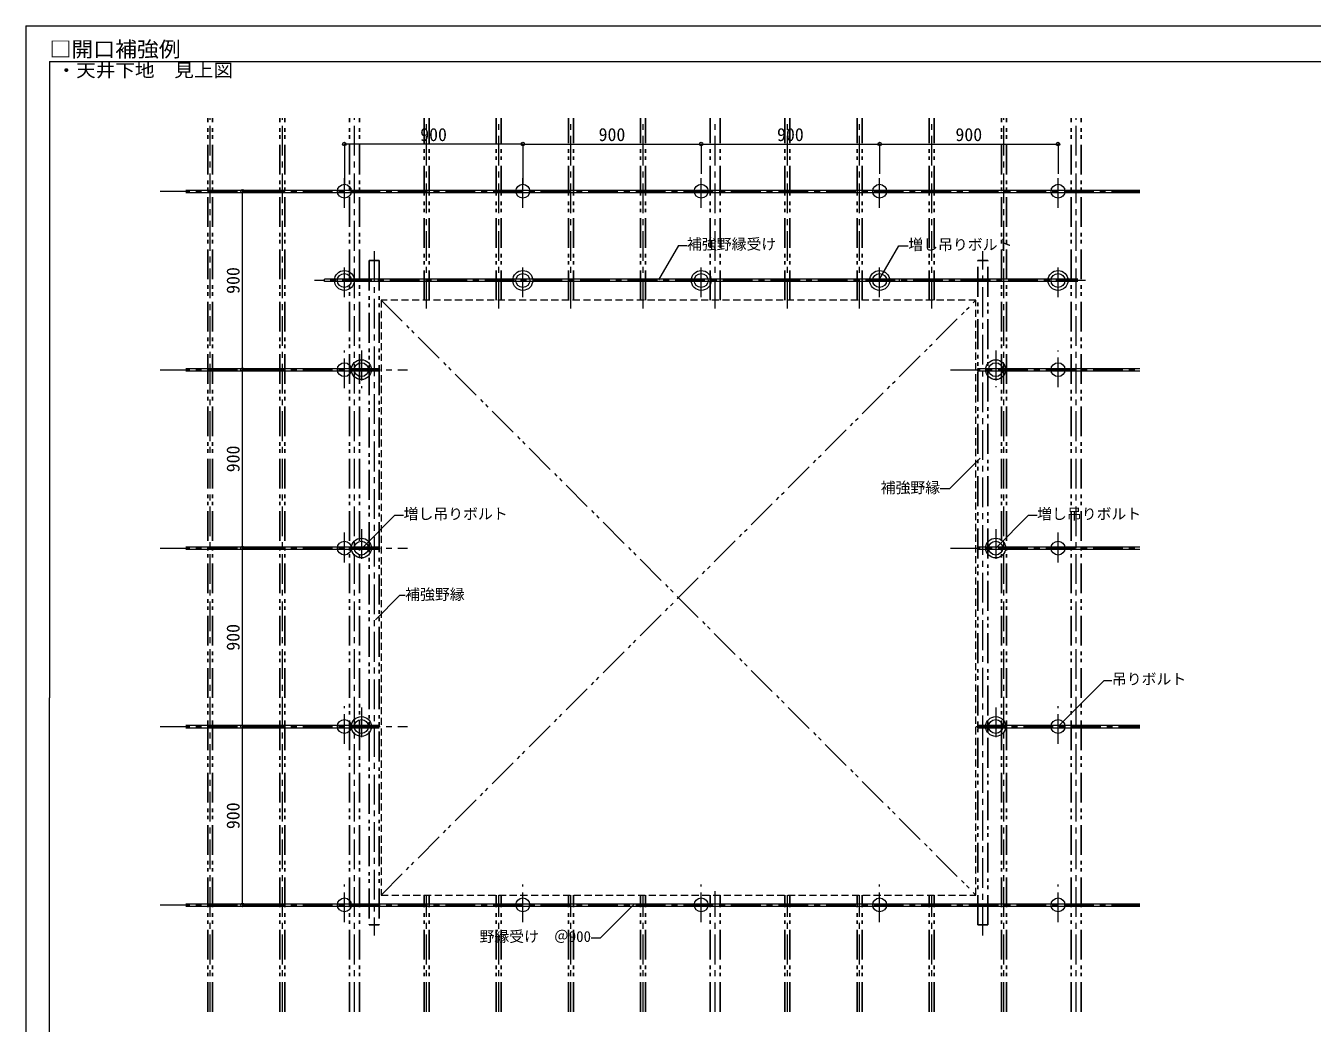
# Model space of a CAD drawing. Units: millimetres on the paper, with parts at other scales. Extents: x -196 to 194, y -139 to 138.
# Drawn here: x -196 to 20.4, y -29.5 to 138.2 of the extents above; entities that cross this region are included whole.
import ezdxf
from ezdxf.enums import TextEntityAlignment as Align

# ---------------------------------------------------------------- set-up
doc = ezdxf.new("R2010")
doc.units = ezdxf.units.MM
doc.header["$PDMODE"] = 32
doc.header["$PDSIZE"] = 0.6
for name, pattern in [('CHAIN1', [8, 5, -1, 1, -1]), ('DASHED1', [1.8, 1.2, -0.6]), ('DOUBLE_CHAIN1', [8.8, 5, -1, 0.6, -0.6, 0.6, -1])]:
    doc.linetypes.add(name, pattern=pattern)
for name, color, linetype, lineweight in [('1-0_中心線', 4, 'CHAIN1', 9), ('1-1_吊り材', 7, 'Continuous', 18), ('1-2_野縁受け', 3, 'Continuous', 18), ('1-3_野縁', 2, 'DOUBLE_CHAIN1', 25), ('1-5_寸法', 4, 'Continuous', 9), ('1-6_文字', 7, 'Continuous', 18), ('1-D_パネル', 4, 'DASHED1', 9), ('F-3_野縁', 7, 'Continuous', 18), ('F-6_文字', 7, 'Continuous', 18)]:
    doc.layers.add(name, color=color, linetype=linetype, lineweight=lineweight)
doc.styles.add('ＭＳ ゴシック', font='')
doc.styles.get('ＭＳ ゴシック').set_extended_font_data('MS Gothic')

msp = doc.modelspace()

# ---------------------------------------------------------------- linework, layer by layer
at = {"layer": '1-0_中心線'}
for p, q in [((-164.945, -27.588), (-164.945, 122.689)), ((-152.811, -27.588), (-152.811, 122.689)), ((-140.678, -27.588), (-140.678, 122.689)), ((-128.545, 90.71), (-128.545, 122.689)), ((-116.411, 90.71), (-116.411, 122.689)), ((-104.278, 90.71), (-104.278, 122.689)), ((-92.145, 90.71), (-92.145, 122.689)), ((-80.011, 90.71), (-80.011, 122.689)), ((-67.878, 90.71), (-67.878, 122.689)), ((-55.745, 90.71), (-55.745, 122.689)), ((-43.611, 90.71), (-43.611, 122.689)), ((-31.478, -27.588), (-31.478, 122.689)), ((-19.345, -27.588), (-19.345, 122.689)), ((-142.378, 107.605), (-142.378, 113.181)), ((-112.378, 107.605), (-112.378, 113.181)), ((-82.378, 107.605), (-82.378, 113.181)), ((-52.378, 107.605), (-52.378, 113.181)), ((-22.378, 107.605), (-22.378, 113.181)), ((-173.375, 110.407), (-8.646, 110.407)), ((-137.361, 100.306), (-137.361, -14.74)), ((-35.027, -14.74), (-35.027, 100.306)), ((-142.378, 92.605), (-142.378, 98.181)), ((-112.378, 92.605), (-112.378, 98.181)), ((-82.378, 92.605), (-82.378, 98.181)), ((-52.378, 92.605), (-52.378, 98.181)), ((-22.378, 92.605), (-22.378, 98.181)), ((-17.754, 95.407), (-147.409, 95.407)), ((-142.378, 77.283), (-142.378, 83.61)), ((-139.527, 83.61), (-139.527, 77.283)), ((-32.861, 83.61), (-32.861, 77.474)), ((-22.378, 77.474), (-22.378, 83.61)), ((-173.375, 80.407), (-131.74, 80.407)), ((-40.457, 80.407), (-8.646, 80.407)), ((-142.378, 48.005), (-142.378, 53.615)), ((-139.527, 53.615), (-139.527, 48.005)), ((-32.861, 53.615), (-32.861, 48.005)), ((-22.378, 48.005), (-22.378, 53.615)), ((-173.375, 50.407), (-131.74, 50.407)), ((-40.457, 50.407), (-8.646, 50.407)), ((-142.378, 17.481), (-142.378, 23.85)), ((-22.378, 17.481), (-22.378, 23.85)), ((-139.527, 23.615), (-139.527, 18.005)), ((-32.861, 23.615), (-32.861, 18.005)), ((-173.375, 20.407), (-131.74, 20.407)), ((-36.194, 20.407), (-8.646, 20.407)), ((-142.378, -12.519), (-142.378, -6.15)), ((-112.378, -12.519), (-112.378, -6.15)), ((-82.378, -12.519), (-82.378, -6.15)), ((-52.378, -12.519), (-52.378, -6.15)), ((-22.378, -12.519), (-22.378, -6.15)), ((-128.545, -27.588), (-128.545, -7.926)), ((-116.411, -27.588), (-116.411, -7.926)), ((-104.278, -27.588), (-104.278, -7.926)), ((-92.145, -27.588), (-92.145, -7.926)), ((-80.011, -27.588), (-80.011, -7.297)), ((-67.878, -27.588), (-67.878, -7.926)), ((-55.745, -27.588), (-55.745, -7.926)), ((-43.611, -27.588), (-43.611, -7.926)), ((-173.375, -9.593), (-8.646, -9.593))]:
    msp.add_line(p, q, dxfattribs=at)
at = {"layer": '1-0_中心線', "linetype": 'DOUBLE_CHAIN1'}
for p, q in [((-136.194, 92.074), (-36.194, -7.926)), ((-136.194, -7.926), (-36.194, 92.074))]:
    msp.add_line(p, q, dxfattribs=at)
at = {"layer": '1-1_吊り材'}
for centre, radius in [((-142.378, 110.407), 1.167), ((-112.378, 110.407), 1.167), ((-82.378, 110.407), 1.167), ((-52.378, 110.407), 1.167), ((-22.378, 110.407), 1.167), ((-142.378, 95.407), 1.667), ((-142.378, 95.407), 1.167), ((-112.378, 95.407), 1.667), ((-112.378, 95.407), 1.167), ((-82.378, 95.407), 1.667), ((-82.378, 95.407), 1.167), ((-52.378, 95.407), 1.667), ((-52.378, 95.407), 1.167), ((-22.378, 95.407), 1.667), ((-22.378, 95.407), 1.167), ((-142.378, 80.407), 1.167), ((-139.527, 80.407), 1.667), ((-139.527, 80.407), 1.167), ((-32.861, 80.407), 1.667), ((-32.861, 80.407), 1.167), ((-22.378, 80.407), 1.167), ((-139.527, 50.407), 1.667), ((-32.861, 50.407), 1.667), ((-142.378, 50.407), 1.167), ((-139.527, 50.407), 1.167), ((-32.861, 50.407), 1.167), ((-22.378, 50.407), 1.167), ((-139.527, 20.407), 1.667), ((-32.861, 20.407), 1.667), ((-142.378, 20.407), 1.167), ((-139.527, 20.407), 1.167), ((-32.861, 20.407), 1.167), ((-22.378, 20.407), 1.167), ((-142.378, -9.593), 1.167), ((-112.378, -9.593), 1.167), ((-82.378, -9.593), 1.167), ((-52.378, -9.593), 1.167), ((-22.378, -9.593), 1.167)]:
    msp.add_circle(centre, radius, dxfattribs=at)
at = {"layer": '1-2_野縁受け'}
for p, q in [((-169.016, 110.607), (-8.646, 110.607)), ((-169.016, 110.207), (-8.646, 110.207)), ((-145.711, 95.207), (-145.711, 95.607)), ((-19.045, 95.607), (-145.711, 95.607)), ((-19.045, 95.207), (-145.711, 95.207)), ((-49.045, 95.207), (-49.045, 95.607)), ((-22.078, 95.207), (-22.078, 95.607)), ((-169.016, 80.607), (-136.527, 80.607)), ((-169.016, 80.207), (-136.527, 80.207)), ((-35.861, 80.607), (-8.646, 80.607)), ((-35.861, 80.207), (-35.861, 80.607)), ((-35.861, 80.207), (-8.646, 80.207)), ((-169.016, 50.607), (-136.527, 50.607)), ((-169.016, 50.207), (-136.527, 50.207)), ((-35.861, 50.607), (-8.646, 50.607)), ((-35.861, 50.207), (-8.646, 50.207)), ((-169.016, 20.607), (-136.527, 20.607)), ((-169.016, 20.207), (-136.527, 20.207)), ((-35.861, 20.607), (-8.646, 20.607)), ((-35.861, 20.207), (-8.646, 20.207)), ((-169.016, -9.393), (-8.646, -9.393)), ((-169.016, -9.793), (-8.646, -9.793))]:
    msp.add_line(p, q, dxfattribs=at)
at = {"layer": '1-3_野縁'}
for p, q in [((-165.361, -27.588), (-165.361, 122.689)), ((-164.528, -27.588), (-164.528, 122.689)), ((-153.228, -27.588), (-153.228, 122.689)), ((-152.395, -27.588), (-152.395, 122.689)), ((-141.511, -27.588), (-141.511, 122.689)), ((-139.845, -27.588), (-139.845, 122.689)), ((-128.961, 92.074), (-128.961, 122.689)), ((-128.128, 92.074), (-128.128, 122.689)), ((-116.828, 92.074), (-116.828, 122.689)), ((-115.995, 92.074), (-115.995, 122.689)), ((-104.695, 92.074), (-104.695, 122.689)), ((-103.861, 92.074), (-103.861, 122.689)), ((-92.561, 92.074), (-92.561, 122.689)), ((-91.728, 92.074), (-91.728, 122.689)), ((-80.845, 92.074), (-80.845, 122.689)), ((-79.178, 92.074), (-79.178, 122.689)), ((-68.295, 92.074), (-68.295, 122.689)), ((-67.461, 92.074), (-67.461, 122.689)), ((-56.161, 92.074), (-56.161, 122.689)), ((-55.328, 92.074), (-55.328, 122.689)), ((-44.028, 92.074), (-44.028, 122.689)), ((-43.195, 92.074), (-43.195, 122.689)), ((-31.895, -27.588), (-31.895, 122.689)), ((-31.061, -27.588), (-31.061, 122.689)), ((-20.178, -27.588), (-20.178, 122.689)), ((-18.511, -27.588), (-18.511, 122.689)), ((-138.194, 98.741), (-138.194, -12.926)), ((-138.194, 98.741), (-136.527, 98.741)), ((-136.527, 98.741), (-136.527, -12.926)), ((-34.194, 98.741), (-35.861, 98.741)), ((-35.861, -12.926), (-35.861, 98.741)), ((-128.961, -27.588), (-128.961, -7.926)), ((-128.128, -27.588), (-128.128, -7.926)), ((-116.828, -27.588), (-116.828, -7.926)), ((-115.995, -27.588), (-115.995, -7.926)), ((-104.695, -27.588), (-104.695, -7.926)), ((-103.861, -27.588), (-103.861, -7.926)), ((-92.561, -27.588), (-92.561, -7.926)), ((-91.728, -27.588), (-91.728, -7.926)), ((-80.845, -27.588), (-80.845, -7.926)), ((-79.178, -27.588), (-79.178, -7.926)), ((-68.295, -27.588), (-68.295, -7.926)), ((-67.461, -27.588), (-67.461, -7.926)), ((-56.161, -27.588), (-56.161, -7.926)), ((-55.328, -27.588), (-55.328, -7.926)), ((-44.028, -27.588), (-44.028, -7.926)), ((-43.195, -27.588), (-43.195, -7.926)), ((-138.194, -12.926), (-136.527, -12.926))]:
    msp.add_line(p, q, dxfattribs=at)
at = {"layer": '1-3_野縁', "linetype": 'Continuous'}
for p, q in [((-136.527, 80.607), (-136.527, 80.207)), ((-136.527, 50.607), (-136.527, 50.207)), ((-35.861, 50.207), (-35.861, 50.607)), ((-35.861, 20.207), (-35.861, 20.607))]:
    msp.add_line(p, q, dxfattribs=at)
at = {"layer": '1-3_野縁'}
msp.add_lwpolyline([(-35.861, -12.926), (-34.194, -12.926), (-34.194, 98.741)], dxfattribs=at)
at = {"layer": '1-5_寸法'}
for p, q in [((-112.378, 118.346), (-142.378, 118.346)), ((-142.378, 118.346), (-142.378, 111.574)), ((-112.378, 118.346), (-82.378, 118.346)), ((-112.378, 118.346), (-112.378, 113.308)), ((-112.378, 118.346), (-112.378, 111.574)), ((-82.378, 118.346), (-82.378, 113.308)), ((-82.378, 118.346), (-52.378, 118.346)), ((-52.378, 118.346), (-52.378, 113.308)), ((-52.378, 118.346), (-22.378, 118.346)), ((-22.378, 118.346), (-22.378, 113.308)), ((-159.504, 80.407), (-159.504, 110.407)), ((-159.504, 110.407), (-157.096, 110.407)), ((-159.504, 50.407), (-159.504, 80.407)), ((-159.504, 80.407), (-157.096, 80.407)), ((-159.504, 20.407), (-159.504, 50.407)), ((-159.504, 50.407), (-157.096, 50.407)), ((-159.504, -9.593), (-159.504, 20.407)), ((-159.504, 20.407), (-157.096, 20.407)), ((-159.504, -9.593), (-157.096, -9.593))]:
    msp.add_line(p, q, dxfattribs=at)
at = {"layer": '1-5_寸法', "color": 3}
for p in [(-142.378, 118.346), (-112.378, 118.346), (-82.378, 118.346), (-52.378, 118.346), (-22.378, 118.346), (-159.504, 110.407), (-159.504, 80.407), (-159.504, 50.407), (-159.504, 20.407), (-159.504, -9.593)]:
    msp.add_point(p, dxfattribs=at)
at = {"layer": '1-6_文字'}
for p, q in [((-86.181, 101.298), (-89.536, 95.487)), ((-86.181, 101.298), (-84.764, 101.298)), ((-52.378, 95.607), (-49.133, 101.227)), ((-49.133, 101.227), (-47.56, 101.227)), ((-35.493, 65.523), (-40.656, 60.36)), ((-40.656, 60.36), (-42.202, 60.36)), ((-139.406, 50.407), (-133.871, 55.943)), ((-133.871, 55.943), (-132.418, 55.943)), ((-32.861, 50.407), (-27.325, 55.943)), ((-27.325, 55.943), (-25.898, 55.943)), ((-133.085, 42.407), (-137.141, 38.352)), ((-132.16, 42.407), (-133.085, 42.407)), ((-22.378, 20.407), (-14.62, 28.166)), ((-14.62, 28.166), (-13.325, 28.166)), ((-99.31, -15.117), (-93.721, -9.528)), ((-100.903, -15.117), (-99.31, -15.117))]:
    msp.add_line(p, q, dxfattribs=at)
at = {"layer": '1-D_パネル'}
msp.add_lwpolyline([(-36.194, 92.074), (-136.194, 92.074), (-136.194, -7.926), (-36.194, -7.926)], close=True, dxfattribs=at)
at = {"layer": 'F-3_野縁', "color": 3}
for p, q in [((-195.958, 138.238), (194.042, 138.238)), ((-191.958, 132.238), (36.042, 132.238)), ((-191.958, 132.238), (-191.958, 25.238)), ((-191.958, -116.762), (-191.958, 25.238))]:
    msp.add_line(p, q, dxfattribs=at)
msp.add_lwpolyline([(-195.958, 138.238), (-195.958, -136.762), (194.042, -136.762)], dxfattribs=at)

# ---------------------------------------------------------------- texts
at = {"layer": '1-5_寸法', "style": 'ＭＳ ゴシック'}
for p in [(-129.628, 118.18), (-99.628, 118.18), (-69.628, 118.18), (-39.628, 118.18)]:
    msp.add_text('900', height=2.199, dxfattribs=at).set_placement(p, align=Align.BOTTOM_LEFT)
for p in [(-159.337, 93.157), (-159.337, 63.157), (-159.337, 33.157), (-159.337, 3.157)]:
    msp.add_text('900', height=2.199, rotation=90, dxfattribs=at).set_placement(p, align=Align.BOTTOM_LEFT)
at = {"layer": '1-6_文字', "style": 'ＭＳ ゴシック'}
for s, p in [('補強野縁受け', (-84.764, 100.048)), ('増し吊りボルト', (-47.56, 99.977)), ('補強野縁', (-52.202, 59.11)), ('増し吊りボルト', (-132.418, 54.693)), ('増し吊りボルト', (-25.898, 54.693)), ('補強野縁', (-132.16, 41.157)), ('吊りボルト', (-13.325, 26.916)), ('野縁受け\u3000＠900', (-119.653, -16.367))]:
    msp.add_text(s, height=1.833, dxfattribs=at).set_placement(p, align=Align.BOTTOM_LEFT)
at = {"layer": 'F-6_文字', "style": 'ＭＳ ゴシック'}
for s, height, width, p in [('□開口補強例', 2.566, 1.05, (-191.958, 132.238)), ('・天井下地\u3000見上図', 2.199, 1.1, (-190.785, 128.985))]:
    msp.add_text(s, height=height, dxfattribs=dict(at, width=width)).set_placement(p, align=Align.BOTTOM_LEFT)

doc.saveas('drawing.dxf')
